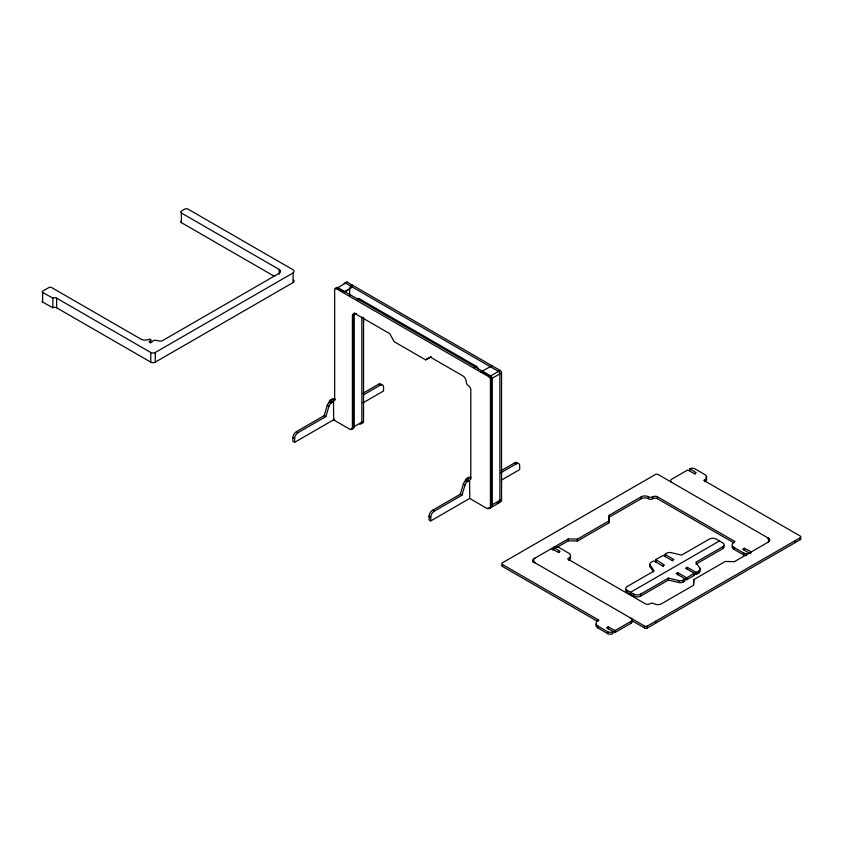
<?xml version="1.0" encoding="UTF-8"?>
<svg xmlns="http://www.w3.org/2000/svg" width="843" height="843" viewBox="0 0 843 843"><rect width="100%" height="100%" fill="white"/><g stroke="black" fill="none" stroke-linecap="round" stroke-linejoin="round"><path stroke-width="1.26" d="M556.96 547.37L568.298 540.816L577.434 541.037L608.846 522.902L609.226 515.263L641.26 496.769A5.026 2.908 0 0 1 648.362 496.769A3.193 1.844 0 0 0 652.872 496.769A3.193 1.844 0 0 1 657.382 496.769L735.033 541.606L733.979 542.218A6.365 3.678 0 0 0 733.979 547.413L733.979 549.33L743.758 554.979L743.758 553.061L733.979 547.413M608.846 522.902L609.226 515.263M597.771 621.47L502.449 566.433L502.449 564.504A2.086 1.212 0 0 1 502.449 562.797L655.359 474.525A1.971 1.138 0 0 1 658.151 474.525L768.405 538.182A4.721 2.719 0 0 1 768.405 542.038L734.39 561.67L725.265 561.449L693.852 579.584L693.473 585.305L661.439 603.799A5.026 2.908 0 0 1 654.326 603.799A3.193 1.844 0 0 0 649.816 603.799A3.193 1.844 0 0 1 645.306 603.799L567.655 558.962L568.719 558.351A6.365 3.678 0 0 0 568.719 553.156L558.962 547.497A3.93 2.266 0 0 0 553.788 547.297L553.788 549.225A3.93 2.266 0 0 1 554.209 549.056M693.62 584.937L693.852 579.584M334.523 419.298L294.607 442.343L292.942 441.374L292.942 437.717A4.953 2.866 -60 0 1 296.451 431.648L324.165 415.652L327.221 405.43A4.131 2.381 -60 0 1 329.919 401.805L331.857 401.257M294.607 442.343L294.607 438.687A4.953 2.866 -60 0 1 298.116 432.617L325.841 416.611L328.886 406.4A4.131 2.381 -60 0 1 331.584 402.775L333.491 402.027L333.659 419.867L349.666 429.192A3.888 2.244 60 0 0 352.416 427.612L363.533 421.184L363.533 317.421M469.509 498.55L430.741 520.932L429.076 519.973L429.076 516.316A4.953 2.866 -60 0 1 432.575 510.247L460.299 494.24L463.355 484.03A4.131 2.381 -60 0 1 466.042 480.405L467.991 479.857M430.741 520.932L430.741 517.275A4.953 2.866 -60 0 1 434.24 511.206L461.964 495.199L465.02 484.988A4.131 2.381 -60 0 1 467.707 481.364L469.614 480.615L469.793 498.466L486.537 508.213A5.522 3.182 60 0 0 490.436 505.779L501.553 499.351L501.553 372.88A1.971 1.138 60 0 0 500.162 370.467L347.253 282.184A2.086 1.212 60 0 0 345.788 282.816M553.693 547.349L560.068 551.343L558.403 552.313M672.798 560.858L663.188 555.432L655.685 559.552L664.421 565.01L662.756 565.98M695.854 564.199L722.788 548.645L722.788 546.717A4.721 2.719 0 0 0 722.788 542.871L716.287 539.12A4.953 2.866 0 0 0 709.279 539.12L681.565 555.115L671.186 552.66A4.131 2.381 0 0 0 666.708 553.177L665.106 554.452L673.873 559.562L672.208 560.521M655.791 561.396L655.791 561.954L655.791 559.478M665.253 555.937L665.253 556.506L665.253 554.009M694.326 575.263L686.782 579.731L676.097 573.683L677.761 572.713L686.876 577.803L694.168 573.208M625.959 589.668A4.721 2.719 0 0 0 627.171 592.292L633.673 596.054A4.953 2.866 0 0 0 640.691 596.054L668.404 580.047L678.773 582.502A4.131 2.381 0 0 0 683.262 581.986L684.706 580.574M42.614 302.079L42.614 292.447A1.517 0.875 0 0 1 42.593 291.204L48.978 287.516A1.812 1.043 0 0 1 51.539 287.516L140.623 338.949A5.732 3.309 0 0 0 148.695 339.413A1.359 0.79 0 0 1 150.623 339.413A1.359 0.79 0 0 1 150.623 340.519L149.58 341.141A1.412 0.822 0 0 0 149.58 342.29A1.412 0.822 0 0 0 151.582 342.29C154.817 337.506 159.021 342.869 162.773 340.488L279.159 273.29A4.721 2.719 0 0 0 279.159 269.444L181.382 212.994A2.36 1.359 0 0 1 181.382 211.066L184.722 209.148A2.36 1.359 0 0 1 188.052 209.148L292.795 269.612A4.299 2.487 0 0 1 293.079 272.942L293.058 282.584L155.302 362.121A3.224 1.855 0 0 1 150.771 362.132L56.618 307.779A2.708 1.56 0 0 0 52.846 307.748L42.614 302.079A1.517 0.875 0 0 1 42.593 300.825M42.614 292.447L52.846 298.116A2.708 1.56 0 0 1 56.618 298.148L150.771 352.5A3.224 1.855 0 0 0 155.281 352.479L293.058 272.953M329.097 402.817A6.365 3.678 60 0 1 333.596 400.214L334.66 400.825L334.66 289.455A2.086 1.212 60 0 1 336.136 288.601L347.253 282.184M341.025 291.415L342.69 290.456M350.467 285.967L352.142 284.997M343.206 291.646A4.299 2.487 60 0 1 344.081 291.899L352.427 287.094A4.299 2.487 60 0 0 351.552 286.831M345.504 291.404L349.666 289.001A4.299 2.487 60 0 1 349.866 287.874M357.59 300.171L359.676 298.959L476.063 366.157A3.93 2.266 60 0 1 478.634 369.624M352.416 427.612L352.416 315.956L356.652 313.512M333.596 400.214L335.272 399.255A6.365 3.678 60 0 0 331.109 400.056M362.838 393.323L378.549 384.25A4.721 2.719 -60 0 1 381.637 384.851M363.386 394.924L380.225 385.209A4.721 2.719 -60 0 1 383.554 387.137L383.554 390.983L363.027 402.838M352.416 315.956A4.721 2.719 60 0 1 355.757 314.028L389.761 333.67L394.145 341.689L425.557 359.824L430.836 356.779M473.977 367.369L476.063 366.157M480.742 372.09L491.859 365.693M336.136 288.601L489.045 376.884L500.162 370.467M490.436 505.779L490.436 379.297L501.553 372.88M501.216 470.615L514.683 462.839A4.721 2.719 -60 0 1 517.57 463.102M500.637 472.87L516.348 463.808A4.721 2.719 -60 0 1 519.688 465.726L519.688 469.583L501.437 480.11M490.468 507.813L498.803 502.997M608.846 520.974L577.434 539.12L568.298 538.898L534.283 558.53A4.721 2.719 0 0 0 534.283 562.386L644.537 626.043A1.971 1.138 0 0 0 647.329 626.043L800.239 537.76A2.086 1.212 0 0 0 800.239 536.053L703.789 480.373L704.843 479.762A6.365 3.678 0 0 0 704.843 474.567L695.064 468.919A3.93 2.266 0 0 0 689.911 468.708L696.202 472.754L694.527 473.713M552.418 549.984L554.694 548.677M609.226 517.191L641.26 498.698A5.026 2.908 0 0 1 648.362 498.698A3.193 1.844 0 0 0 652.872 498.698A3.193 1.844 0 0 1 657.382 498.698L733.905 542.881M719.458 540.943L630.511 592.292L630.511 594.22M663.346 566.317L653.947 560.911L651.354 562.039A4.995 2.877 0 0 0 650.216 565.105L654.115 570.964L627.171 586.517A4.721 2.719 0 0 0 627.171 590.374L633.673 594.125A4.953 2.866 0 0 0 640.691 594.125L668.404 578.119L678.773 580.585A4.131 2.381 0 0 0 683.262 580.058L684.769 578.698L684.706 581.154M699.743 568.129A4.995 2.877 0 0 1 698.615 571.196L696.097 572.355L687.214 567.265L685.549 568.224L696.023 574.252L698.615 573.124A4.995 2.877 0 0 0 699.743 570.058L699.743 568.129L695.854 562.27L722.788 546.717M630.975 618.214A3.888 2.244 0 0 1 630.975 621.375L615.021 630.564L608.161 626.855L606.496 627.814L614.958 632.503L630.975 623.304A3.888 2.244 0 0 0 631.818 620.859M751.313 551.902L744.285 548.256L742.62 549.225L749.553 553.219M502.449 564.504L598.909 620.195L597.845 620.806A6.365 3.678 0 0 0 597.845 626.001L607.603 631.66A3.93 2.266 0 0 0 612.777 631.86L612.777 633.788A3.93 2.266 0 0 1 607.603 633.588L597.845 627.93A6.365 3.678 0 0 1 596.465 623.925M743.758 553.061L743.737 553.071A3.93 2.266 0 0 0 748.911 553.271L748.953 552.871M607.603 633.588L607.624 631.649M632.124 620.796L644.537 627.972A1.971 1.138 0 0 0 647.329 627.972L800.239 539.689A2.086 1.212 0 0 0 800.418 538.097M689.911 470.636L689.911 468.708M551.375 548.667L559.014 552.66M425.557 359.824L431.331 356.842M686.371 577.687L686.371 579.605M695.148 474.072L687.73 469.994L671.713 479.182A3.888 2.244 0 0 0 671.713 482.354M344.092 291.91L337.253 287.958A2.086 1.212 60 0 0 335.777 288.812M430.689 357.295L462.723 375.788A5.026 2.908 60 0 1 466.284 381.953A3.193 1.844 60 0 0 468.539 385.852A3.193 1.844 60 0 1 470.794 389.761L470.794 479.425L469.73 478.813A6.365 3.678 60 0 0 465.231 481.406M180.771 221.309A2.36 1.359 0 0 0 181.382 222.626L274.607 276.451M378.549 384.25L380.225 385.209M514.683 462.839L516.348 463.808M331.362 400.973L333.522 402.227M467.486 479.562L469.656 480.816M329.919 401.805L331.584 402.775M466.042 480.405L467.707 481.364M327.221 405.43L328.886 406.4M463.355 484.03L465.02 484.988M324.165 415.652L325.841 416.611M460.299 494.24L461.964 495.199M655.612 623.167L655.633 621.249M296.451 431.648L298.116 432.617M432.575 510.247L434.24 511.206M155.281 352.479L155.302 362.121M292.942 437.717L294.607 438.687M429.076 516.316L430.741 517.275M650.216 565.105L650.216 567.033L653.462 571.912M800.239 537.76L800.239 539.689M795.36 540.584L795.36 542.513M768.405 538.182L768.405 540.11M750.607 551.902L750.607 553.83M744.285 548.256L744.285 550.184M704.843 479.762L704.843 481.68A6.365 3.678 0 0 0 705.854 477.254M698.615 571.196L698.615 573.124M696.75 572.271L696.75 574.199M695.896 572.271L695.896 574.199M694.168 573.767L694.168 575.685M687.382 577.687L687.382 579.605M687.214 567.265L687.214 569.183M683.262 580.058L683.262 581.986M678.773 580.585L678.773 582.502M677.761 572.713L677.761 574.641M668.404 578.119L668.404 580.047M657.382 496.769L657.382 498.698M652.872 496.769L652.872 498.698M648.362 496.769L648.362 498.698M647.329 626.043L647.329 627.972M644.537 626.043L644.537 627.972M641.26 496.769L641.26 498.698M640.691 594.125L640.691 596.054M633.673 594.125L633.673 596.054M630.975 621.375L630.975 623.304M627.171 590.374L627.171 592.292M615.179 630.501L615.179 632.429M614.484 630.501L614.484 632.429M608.161 626.855L608.161 628.773M597.845 626.001L597.845 627.93M577.434 539.12L577.434 541.037M568.719 558.351L568.719 560.279A6.365 3.678 0 0 0 570.363 556.728M568.298 538.898L568.298 540.816M490.194 366.631L490.194 366.652A3.224 1.855 60 0 1 491.058 367.348M361.868 317.063L361.868 422.153A3.888 2.244 60 0 1 359.476 423.913M349.666 289.001L349.666 295.566M279.159 269.444L279.159 274.26M181.382 212.994L181.382 222.626M150.771 352.5L150.771 362.132M150.623 340.519L150.623 342.932M56.618 298.148L56.618 307.779M52.846 298.116L52.846 307.748M363.333 320.677A3.93 1.749 9.4 0 1 363.86 321.446M293.775 280.118A4.299 2.487 0 0 1 293.079 282.574M650.216 567.033A4.995 2.877 0 0 1 650.29 564.873M532.945 562.028A4.721 2.719 0 0 1 533.535 561.027M502.449 566.433A2.086 1.212 0 0 1 501.996 565.116M767.678 537.76A5.522 3.182 0 0 1 767.847 542.355M733.979 549.33A6.365 3.678 0 0 1 732.167 546.253M746.508 555.663A3.93 2.266 0 0 1 743.737 555M723.81 545.674A4.721 2.719 0 0 1 722.788 548.645M533.261 562.028A5.522 3.182 0 0 1 533.946 560.816M535.01 562.808A5.522 3.182 0 0 1 534.841 558.203M501.553 499.351A5.522 3.182 60 0 1 498.698 502.228M363.533 421.184A3.888 2.244 60 0 1 361.152 422.954M344.165 283.585A2.086 1.212 60 0 1 345.588 283.143L498.498 371.426A1.971 1.138 60 0 1 499.888 373.839L499.888 500.32A5.522 3.182 60 0 1 497.022 503.197M354.777 313.048A4.721 2.719 60 0 0 354.081 314.997L354.081 426.642A3.888 2.244 60 0 1 352.385 428.592M490.204 507.771A5.522 3.182 60 0 0 492.101 504.809L492.101 378.338A1.971 1.138 60 0 0 490.71 375.915L337.811 287.632A2.086 1.212 60 0 0 336.325 288.496M489.045 376.884A1.971 1.138 60 0 1 490.436 379.297M467.054 479.193A6.365 3.678 60 0 1 470.815 477.549M350.235 287.284A4.299 2.487 60 0 1 350.562 287.031M357.032 298.938A4.721 2.719 60 0 1 359.676 298.959M482.712 372.163A3.224 1.855 60 0 0 481.859 371.468L490.152 376.241A1.971 1.138 60 0 1 491.553 378.655L491.553 505.136A5.522 3.182 60 0 1 488.171 507.834M354.503 313.153A4.721 2.719 60 0 0 353.533 315.314L353.533 426.969A3.888 2.244 60 0 1 351.141 428.729"/></g></svg>
